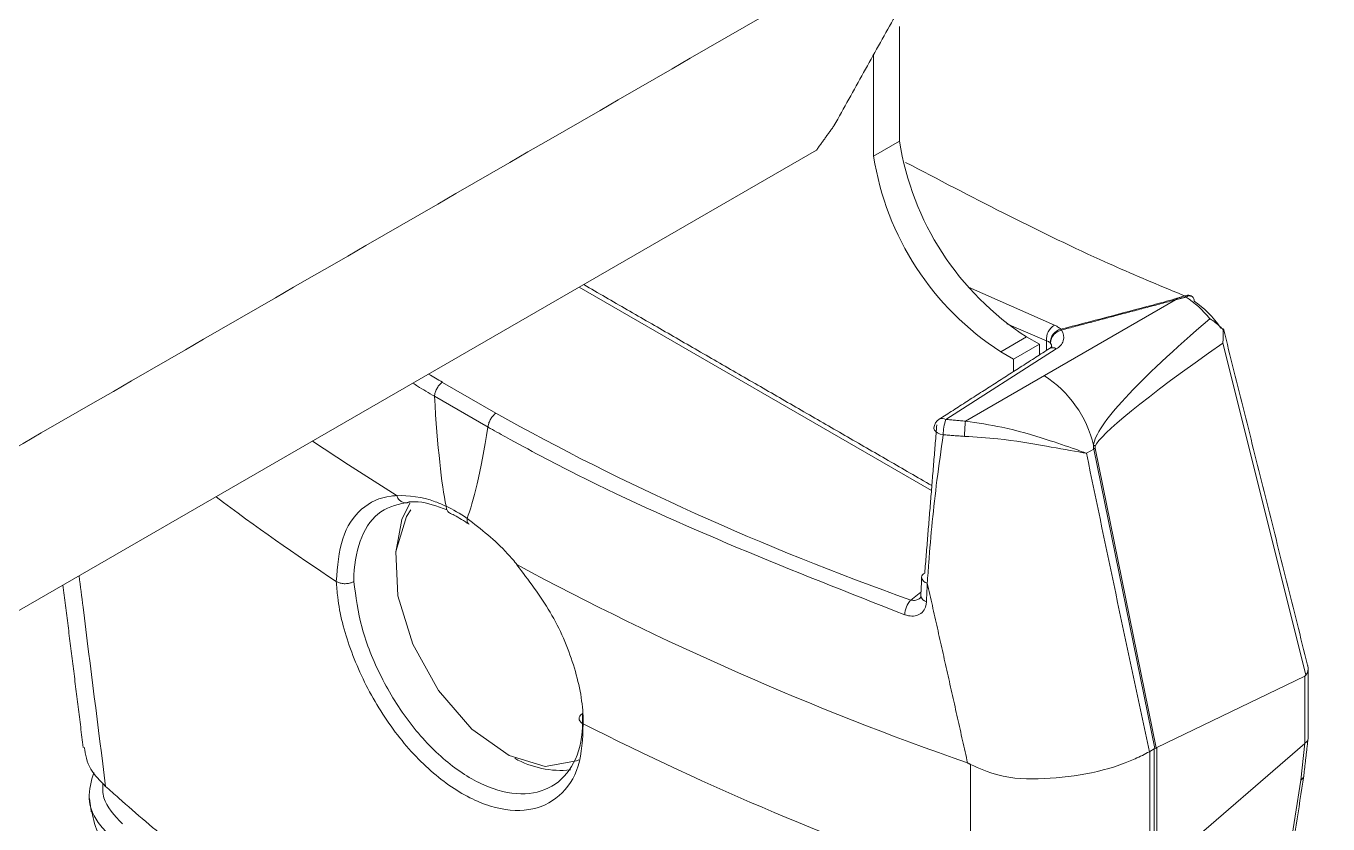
# Model space of a CAD drawing. Extents: x 12.1 to 108.7, y 1 to 80.4.
# Drawn here: x 75.076 to 76.145, y 58.606 to 59.261 of the extents above; entities that cross this region are included whole.
import ezdxf

# ---------------------------------------------------------------- set-up
doc = ezdxf.new("R2010")
doc.units = 0
doc.header["$MEASUREMENT"] = 0
doc.linetypes.add('SLD-Solid', pattern=[0])
doc.layers.add('OBJECT', color=7, linetype='CONTINUOUS')

msp = doc.modelspace()

# ---------------------------------------------------------------- linework, layer by layer
at = {"layer": 'OBJECT', "linetype": 'SLD-Solid', "lineweight": 15}
for p, q in [((75.7929, 59.2609), (75.7928, 59.1666)), ((75.7716, 59.2376), (75.7716, 59.1544)), ((75.7928, 59.1666), (75.7716, 59.1544)), ((73.123, 57.6574), (75.7247, 59.1593)), ((75.8191, 58.88), (75.53, 59.0469)), ((75.8494, 59.0467), (75.92, 59.0157)), ((76.0195, 59.0364), (75.9119, 58.9742)), ((75.9135, 59.0027), (75.8811, 59.0167)), ((75.8972, 59.006), (75.876, 58.9937)), ((75.8972, 59.006), (75.9077, 58.9999)), ((75.9135, 59.0027), (75.9135, 58.9948)), ((75.8309, 58.9382), (75.9215, 58.9962)), ((75.876, 58.9937), (75.8865, 58.9877)), ((75.9077, 58.9999), (75.8865, 58.9877)), ((75.9077, 58.9999), (75.9077, 58.9911)), ((76.0582, 59.001), (76.1264, 58.7283)), ((75.8865, 58.9877), (75.8865, 58.9775)), ((75.9119, 58.9742), (75.847, 58.9368)), ((75.4176, 58.9686), (75.4615, 58.9433)), ((75.4551, 58.9319), (75.4111, 58.9573)), ((75.9463, 58.9104), (75.9523, 58.9139)), ((76.0026, 58.6681), (75.9523, 58.9139)), ((75.9534, 58.9146), (76.0037, 58.6686)), ((75.3305, 58.8053), (75.3305, 58.8053)), ((75.8105, 58.7963), (75.8021, 58.7899)), ((76.0042, 58.6689), (76.1256, 58.7275)), ((76.1256, 58.7275), (76.1256, 58.6722)), ((75.5332, 58.6882), (75.5332, 58.6882)), ((76.1256, 58.6722), (76.0042, 58.5672)), ((76.1257, 58.6724), (76.1223, 58.6421)), ((76.1257, 58.6724), (76.1256, 58.6722)), ((75.998, 58.6654), (75.9984, 58.6656)), ((75.9984, 58.6656), (76.002, 58.6677)), ((75.9984, 58.5635), (75.9984, 58.6656)), ((76.002, 58.6677), (76.0026, 58.6681)), ((76.002, 58.6677), (76.002, 58.5657)), ((76.0037, 58.6686), (76.0042, 58.6689)), ((76.0042, 58.5672), (76.0042, 58.6689)), ((75.8512, 58.655), (75.8512, 58.5533)), ((76.1223, 58.6421), (76.0724, 58.3197))]:
    msp.add_line(p, q, dxfattribs=at)
at = {"layer": 'OBJECT', "linetype": 'SLD-Solid', "lineweight": 15, "flags": 128}
for points in [[(75.821, 58.9312), (75.821, 58.9307), (75.8215, 58.9294), (75.8226, 58.9282), (75.8242, 58.9271), (75.8263, 58.9262), (75.8288, 58.9256)], [(75.3109, 58.9204), (75.3404, 58.9009), (75.3797, 58.8761)], [(75.3909, 58.8696), (75.3842, 58.8561), (75.3793, 58.8292)], [(75.5296, 58.6589), (75.5278, 58.6579), (75.5021, 58.6532), (75.4723, 58.6623), (75.4418, 58.684), (75.4143, 58.7157), (75.3933, 58.7537), (75.3811, 58.7933), (75.3793, 58.8297), (75.3881, 58.8585), (75.3918, 58.864)]]:
    msp.add_lwpolyline(points, dxfattribs=at)
at = {"layer": 'OBJECT', "linetype": 'SLD-Solid', "lineweight": 15}
for centre, radius, start, end in [((76.0247, 59.203), 0.2347, 188.9142, 237.0886), ((76.0035, 59.1907), 0.2347, 188.9142, 237.0886), ((76.0141, 59.032), 0.00697, 39.0184, 47.0235), ((76.0297, 59.0349), 0.00531, 69.5844, 119.6882), ((76.0226, 59.0336), 0.00746, 42.5751, 53.4556), ((76.031, 59.0348), 0.0048, 64.3407, 127.2099), ((76.0278, 59.0307), 0.01, 57.5368, 67.562), ((76.0305, 59.0356), 0.00438, 354.212, 52.5201), ((75.9272, 59.004), 0.0137, 121.4138, 185.1755), ((75.928, 59.0013), 0.0113, 103.8483, 180.6772), ((75.9285, 59), 0.0118, 102.5481, 174.6885), ((75.9174, 59.0057), 0.0103, 293.2917, 34.6351), ((75.9203, 59.0073), 0.0071, 37.2864, 44.5673), ((75.9186, 58.9918), 0.00532, 56.78, 117.8539), ((75.9122, 58.9976), 0.00567, 0.1749, 38.0837), ((75.8608, 58.8953), 0.0939, 13.3768, 57.0836), ((75.8309, 58.93), 0.01, 122.6657, 172.9792), ((75.828, 58.9337), 0.00532, 56.78, 117.8539), ((75.8731, 58.9244), 0.0444, 161.9613, 178.5099), ((75.9693, 58.923), 0.123, 173.5925, 179.4006), ((75.9166, 58.8503), 0.0757, 60.7246, 61.9366), ((75.9333, 58.9469), 0.0381, 299.9816, 301.8899), ((76.3215, 60.3184), 1.8088, 232.9558, 236.7782), ((76.6885, 61.0686), 2.5543, 241.7407, 250.8078), ((75.8153, 58.8082), 0.00429, 113.3837, 173.2919), ((75.8167, 58.8095), 0.00573, 187.7465, 259.4496), ((75.8166, 58.7771), 0.0194, 138.6243, 178.1782), ((75.8161, 58.7942), 0.00573, 187.7449, 259.4463), ((76.7096, 61.0185), 2.6103, 243.2151, 250.798), ((75.515, 58.7276), 0.0775, 240.6584, 275.7799)]:
    msp.add_arc(centre, radius, start, end, dxfattribs=at)
for centre, major_axis, ratio, start_param, end_param in [((76.0278, 58.9921), (-0.0319, 0.0508), 0.550739, 4.942555, 5.423204), ((76.0348, 58.9966), (-0.0269, 0.0422), 0.545295, 4.757694, 5.419526), ((76.314, 59.1574), (0.3608, 0.2458), 0.115892, 2.318825, 3.04049), ((76.3356, 59.1525), (0.382, 0.2385), 0.057008, 2.347054, 3.067719), ((77.0118, 60.0225), (2.2207, 0.1847), 0.625175, 3.853753, 3.861081), ((76.2379, 76.5376), (0.808, 17.691), 0.012144, 3.03022, 3.094182), ((77.0118, 60.0225), (2.2207, 0.1847), 0.625175, 3.889005, 4.085242), ((76.2379, 76.5376), (0.808, 17.691), 0.012144, 3.176423, 3.240385), ((76.314, 59.1574), (0.3608, 0.2458), 0.115892, 3.04049, 3.093154), ((77.3938, 59.8416), (-1.3798, 7.3435), 0.214206, 1.657604, 1.691296), ((76.3356, 59.1525), (0.382, 0.2385), 0.057008, 3.067719, 3.120382), ((75.4238, 58.7425), (-0.0653, 0.1273), 0.607759, 5.442668, 5.613494), ((76.1183, 58.762), (-0.0069, 0.0346), 0.209999, 3.196046, 3.336647), ((76.1183, 58.6767), (0.00999, -0.00056), 0.611383, 5.584652, 6.317691), ((76.1149, 58.6469), (0.00991, -0.00133), 0.627377, 5.631964, 6.295991)]:
    msp.add_ellipse(centre, major_axis=major_axis, ratio=ratio, start_param=start_param, end_param=end_param, dxfattribs=at)
for points in [[(73.2678, 57.8762), (77.0567, 60.0634)], [(75.7391, 59.1793), (75.8365, 59.354)], [(75.7247, 59.1593), (75.7391, 59.1793)], [(75.8194, 58.8839), (75.5336, 59.0489)], [(75.9259, 59.0116), (76.0195, 59.0364)], [(76.0271, 59.0396), (76.0189, 59.0371)], [(76.0195, 59.0364), (76.0281, 59.0386)], [(76.1279, 58.7365), (76.0588, 59.0127)], [(75.9161, 58.9965), (75.8255, 58.9384)], [(75.4111, 58.9573), (75.4111, 58.9572)], [(75.4551, 58.9319), (75.4551, 58.9318)], [(75.8235, 58.9339), (75.8136, 58.8121)], [(75.847, 58.9368), (75.8309, 58.9382)], [(75.8288, 58.9256), (75.8462, 58.9243)], [(75.4207, 58.8669), (75.4207, 58.8669)], [(75.4379, 58.8569), (75.4379, 58.8569)], [(75.1061, 58.8022), (75.1227, 58.669)], [(75.815, 58.7886), (75.8157, 58.8038)], [(75.8157, 58.8038), (75.8488, 58.6562)], [(76.1283, 58.6764), (76.1283, 58.7337)], [(76.1248, 58.6457), (76.1283, 58.676)], [(76.0037, 58.6686), (76.0026, 58.6681)], [(75.8488, 58.6562), (75.8512, 58.655)], [(76.0749, 58.323), (76.1248, 58.6455)], [(75.1279, 58.6271), (75.1293, 58.616)]]:
    msp.add_open_spline(points, degree=1, dxfattribs=at)
for points, knots in [([(76.0271, 59.0396), (76.0225, 59.0415), (75.9993, 59.0511), (75.9234, 59.0836), (75.8513, 59.1213), (75.7979, 59.1492)], [0, 0, 0, 0, 0.061125, 0.305643, 1, 1, 1, 1]), ([(76.0189, 59.0371), (76.0128, 59.0354), (75.9818, 59.027), (75.9505, 59.0188), (75.9253, 59.0122)], [0, 0, 0, 0, 0.194244, 1, 1, 1, 1]), ([(75.9253, 59.0122), (75.9245, 59.013), (75.9231, 59.0142), (75.921, 59.0152), (75.92, 59.0157)], [0, 0, 0, 0, 0.564668, 1, 1, 1, 1]), ([(76.0477, 59.0208), (76.0478, 59.0208), (76.0508, 59.019), (76.0547, 59.016), (76.0577, 59.0128), (76.0586, 59.0119)], [0, 0, 0, 0, 0.021182, 0.71712, 1, 1, 1, 1]), ([(75.9135, 59.0027), (75.9147, 59.0023), (75.9159, 59.0018), (75.9166, 59.0012), (75.9167, 59.0011)], [0, 0, 0, 0, 0.908731, 1, 1, 1, 1]), ([(76.0586, 59.0119), (76.0587, 59.0083), (76.0588, 59.0046), (76.0582, 59.0011), (76.0582, 59.001)], [0, 0, 0, 0, 0.980027, 1, 1, 1, 1]), ([(76.0587, 59.0126), (76.0588, 59.0125), (76.0589, 59.0123), (76.0587, 59.012), (76.0586, 59.0119)], [0, 0, 0, 0, 0.670893, 1, 1, 1, 1]), ([(75.9179, 58.9979), (75.9179, 58.998), (75.918, 58.9983), (75.9174, 58.9973), (75.9164, 58.9967), (75.9161, 58.9965)], [0, 0, 0, 0, 0.2554217, 0.8016243, 1, 1, 1, 1]), ([(75.4111, 58.9572), (75.4064, 58.96), (75.4004, 58.9635), (75.3947, 58.9672), (75.3934, 58.968)], [0, 0, 0, 0, 0.779862, 1, 1, 1, 1]), ([(75.4111, 58.9573), (75.4112, 58.9582), (75.4115, 58.9602), (75.4128, 58.9633), (75.4146, 58.9661), (75.4163, 58.9678), (75.4173, 58.9685), (75.4176, 58.9686)], [0, 0, 0, 0, 0.235917, 0.471833, 0.707753, 0.925415, 1, 1, 1, 1]), ([(75.4551, 58.9319), (75.4552, 58.9328), (75.4554, 58.9348), (75.4568, 58.9379), (75.4586, 58.9407), (75.4603, 58.9424), (75.4612, 58.9431), (75.4615, 58.9433)], [0, 0, 0, 0, 0.235917, 0.471833, 0.707753, 0.925415, 1, 1, 1, 1]), ([(75.4551, 58.9318), (75.4599, 58.9292), (75.4839, 58.9158), (75.591, 58.8589), (75.7051, 58.814), (75.7973, 58.7778)], [0, 0, 0, 0, 0.045653, 0.228294, 1, 1, 1, 1]), ([(75.9463, 58.9104), (75.9462, 58.9105), (75.9453, 58.9108), (75.9424, 58.9119), (75.9324, 58.9155), (75.9115, 58.9226), (75.8805, 58.9319), (75.8571, 58.9353), (75.847, 58.9368)], [0, 0, 0, 0, 0.00366, 0.034965, 0.112488, 0.381452, 0.732443, 1, 1, 1, 1]), ([(75.8157, 58.8038), (75.8161, 58.8094), (75.818, 58.8371), (75.8219, 58.8776), (75.827, 58.9131), (75.8288, 58.9256)], [0, 0, 0, 0, 0.139683, 0.698663, 1, 1, 1, 1]), ([(75.8462, 58.9243), (75.8555, 58.9237), (75.8791, 58.9222), (75.9131, 58.9164), (75.9354, 58.9124), (75.9453, 58.9106), (75.9462, 58.9105), (75.9463, 58.9104)], [0, 0, 0, 0, 0.244744, 0.626729, 0.967928, 0.996144, 1, 1, 1, 1]), ([(75.3305, 58.8053), (75.3315, 58.8177), (75.3336, 58.8424), (75.3499, 58.8666), (75.3675, 58.8748), (75.3785, 58.8756), (75.3801, 58.8757)], [0, 0, 0, 0, 0.315568, 0.631102, 0.947588, 1, 1, 1, 1]), ([(75.3797, 58.8761), (75.3902, 58.8755), (75.4034, 58.8747), (75.4177, 58.8682), (75.4207, 58.8669)], [0, 0, 0, 0, 0.791837, 1, 1, 1, 1]), ([(75.3801, 58.8757), (75.3801, 58.8757), (75.38, 58.8758), (75.3799, 58.8759), (75.3798, 58.876), (75.3797, 58.8761), (75.3797, 58.8761)], [0, 0, 0, 0, 0.159851, 0.363921, 0.750554, 1, 1, 1, 1]), ([(75.3906, 58.8705), (75.3904, 58.8704), (75.3899, 58.8701), (75.3885, 58.8696), (75.3863, 58.8696), (75.3837, 58.8707), (75.3814, 58.8727), (75.3805, 58.8747), (75.3801, 58.8757)], [0, 0, 0, 0, 0.048564, 0.14016, 0.355136, 0.570096, 0.785048, 1, 1, 1, 1]), ([(75.3906, 58.8705), (75.3822, 58.8687), (75.3655, 58.8652), (75.3499, 58.8432), (75.3451, 58.8206), (75.3449, 58.8069), (75.3449, 58.8052)], [0, 0, 0, 0, 0.318291, 0.636578, 0.954854, 1, 1, 1, 1]), ([(75.4214, 58.8639), (75.4133, 58.8669), (75.4025, 58.8709), (75.393, 58.8706), (75.3906, 58.8705)], [0, 0, 0, 0, 0.751675, 1, 1, 1, 1]), ([(75.4235, 58.8616), (75.4231, 58.8618), (75.4221, 58.8623), (75.421, 58.8641), (75.4208, 58.866), (75.4207, 58.8669)], [0, 0, 0, 0, 0.239736, 0.619868, 1, 1, 1, 1]), ([(75.4234, 58.8615), (75.4247, 58.8609), (75.43, 58.8583), (75.4354, 58.8548), (75.4395, 58.8522)], [0, 0, 0, 0, 0.249747, 1, 1, 1, 1]), ([(75.4379, 58.8569), (75.4493, 58.8481), (75.4637, 58.837), (75.4765, 58.8219), (75.4791, 58.8187)], [0, 0, 0, 0, 0.79181, 1, 1, 1, 1]), ([(75.4379, 58.8569), (75.4379, 58.8561), (75.4379, 58.8544), (75.4385, 58.8529), (75.4392, 58.8525), (75.4394, 58.8524)], [0, 0, 0, 0, 0.423163, 0.846326, 1, 1, 1, 1]), ([(75.4787, 58.8188), (75.4884, 58.8062), (75.5078, 58.7808), (75.5269, 58.7366), (75.533, 58.7056), (75.5332, 58.6903), (75.5332, 58.6882)], [0, 0, 0, 0, 0.315107, 0.632944, 0.949791, 1, 1, 1, 1]), ([(75.4791, 58.8187), (75.4791, 58.8187), (75.479, 58.8188), (75.4788, 58.8188), (75.4787, 58.8188), (75.4787, 58.8188), (75.4787, 58.8188)], [0, 0, 0, 0, 0.344879, 0.691965, 0.85965, 1, 1, 1, 1]), ([(75.1193, 58.8098), (75.1204, 58.8012), (75.1276, 58.7436), (75.1349, 58.686), (75.1411, 58.637)], [0, 0, 0, 0, 0.148109, 1, 1, 1, 1]), ([(75.5332, 58.6882), (75.5327, 58.6761), (75.5316, 58.6518), (75.5149, 58.6273), (75.4895, 58.6154), (75.4574, 58.6184), (75.4227, 58.6359), (75.3893, 58.6663), (75.361, 58.7059), (75.3406, 58.7498), (75.332, 58.7837), (75.3308, 58.801), (75.3305, 58.8053)], [0, 0, 0, 0, 0.1065473, 0.2130922, 0.3197632, 0.426916, 0.5344991, 0.6422673, 0.7499596, 0.8573108, 0.9641558, 1, 1, 1, 1]), ([(75.3449, 58.8052), (75.3448, 58.8051), (75.3441, 58.8047), (75.3425, 58.804), (75.3396, 58.8034), (75.3362, 58.8033), (75.3329, 58.804), (75.3313, 58.8048), (75.3305, 58.8053)], [0, 0, 0, 0, 0.032876, 0.16613, 0.374661, 0.583123, 0.791561, 1, 1, 1, 1]), ([(75.3449, 58.8052), (75.3465, 58.7927), (75.3496, 58.7678), (75.3663, 58.7263), (75.3901, 58.6879), (75.4197, 58.6565), (75.4517, 58.636), (75.4827, 58.6286), (75.5089, 58.635), (75.5269, 58.6545), (75.533, 58.6776), (75.5327, 58.693), (75.5327, 58.6968)], [0, 0, 0, 0, 0.107261, 0.214528, 0.321699, 0.428911, 0.536129, 0.643313, 0.750517, 0.857741, 0.964919, 1, 1, 1, 1]), ([(75.811, 58.8087), (75.8109, 58.8051), (75.8107, 58.8001), (75.8105, 58.795), (75.8104, 58.7935)], [0, 0, 0, 0, 0.7, 1, 1, 1, 1]), ([(75.8096, 58.7914), (75.8088, 58.7909), (75.807, 58.7898), (75.8042, 58.7895), (75.8025, 58.7899), (75.8021, 58.7899)], [0, 0, 0, 0, 0.384895, 0.827448, 1, 1, 1, 1]), ([(75.8104, 58.7935), (75.8103, 58.793), (75.8102, 58.7919), (75.8099, 58.7916), (75.8097, 58.7915), (75.8096, 58.7914)], [0, 0, 0, 0, 0.310701, 0.755026, 1, 1, 1, 1]), ([(75.7973, 58.7778), (75.7992, 58.7773), (75.8031, 58.7763), (75.8084, 58.7774), (75.8125, 58.7805), (75.8146, 58.7846), (75.8149, 58.7876), (75.815, 58.7886)], [0, 0, 0, 0, 0.219062, 0.43802, 0.659218, 0.879999, 1, 1, 1, 1]), ([(76.1279, 58.7365), (76.1279, 58.7364), (76.1283, 58.7352), (76.1284, 58.7329), (76.1278, 58.7303), (76.1268, 58.7288), (76.1264, 58.7283)], [0, 0, 0, 0, 0.045747, 0.402214, 0.778182, 1, 1, 1, 1]), ([(75.5332, 58.6882), (75.5325, 58.6887), (75.5309, 58.6897), (75.5298, 58.6916), (75.5298, 58.6936), (75.5308, 58.6953), (75.5319, 58.6963), (75.5325, 58.6967), (75.5327, 58.6968)], [0, 0, 0, 0, 0.208439, 0.416877, 0.625339, 0.83387, 0.967124, 1, 1, 1, 1]), ([(75.1235, 58.6692), (75.1246, 58.663), (75.1265, 58.6516), (75.1365, 58.6416), (75.1411, 58.637)], [0, 0, 0, 0, 0.536442, 1, 1, 1, 1]), ([(75.998, 58.6654), (75.9942, 58.6634), (75.9805, 58.6563), (75.9515, 58.6471), (75.912, 58.6424), (75.8771, 58.6433), (75.8585, 58.6517), (75.8512, 58.655)], [0, 0, 0, 0, 0.097508, 0.351331, 0.599304, 0.843154, 1, 1, 1, 1]), ([(75.1465, 58.5945), (75.1432, 58.5978), (75.1332, 58.6078), (75.125, 58.6265), (75.1293, 58.6413), (75.1314, 58.6483)], [0, 0, 0, 0, 0.206386, 0.623447, 1, 1, 1, 1]), ([(75.1388, 58.6397), (75.1387, 58.6356), (75.1384, 58.6236), (75.1483, 58.6131), (75.1549, 58.6061)], [0, 0, 0, 0, 0.344146, 1, 1, 1, 1]), ([(75.1411, 58.637), (75.1447, 58.6338), (75.1627, 58.6176), (75.2414, 58.5507), (75.384, 58.4505), (75.5945, 58.3351), (75.7449, 58.275), (75.8206, 58.2447)], [0, 0, 0, 0, 0.020664, 0.10333, 0.434805, 0.715264, 1, 1, 1, 1]), ([(75.1299, 58.6161), (75.1311, 58.6096), (75.1333, 58.5981), (75.1435, 58.5881), (75.1479, 58.5837)], [0, 0, 0, 0, 0.56166, 1, 1, 1, 1])]:
    msp.add_open_spline(points, degree=3, knots=knots, dxfattribs=at)

doc.saveas('drawing.dxf')
